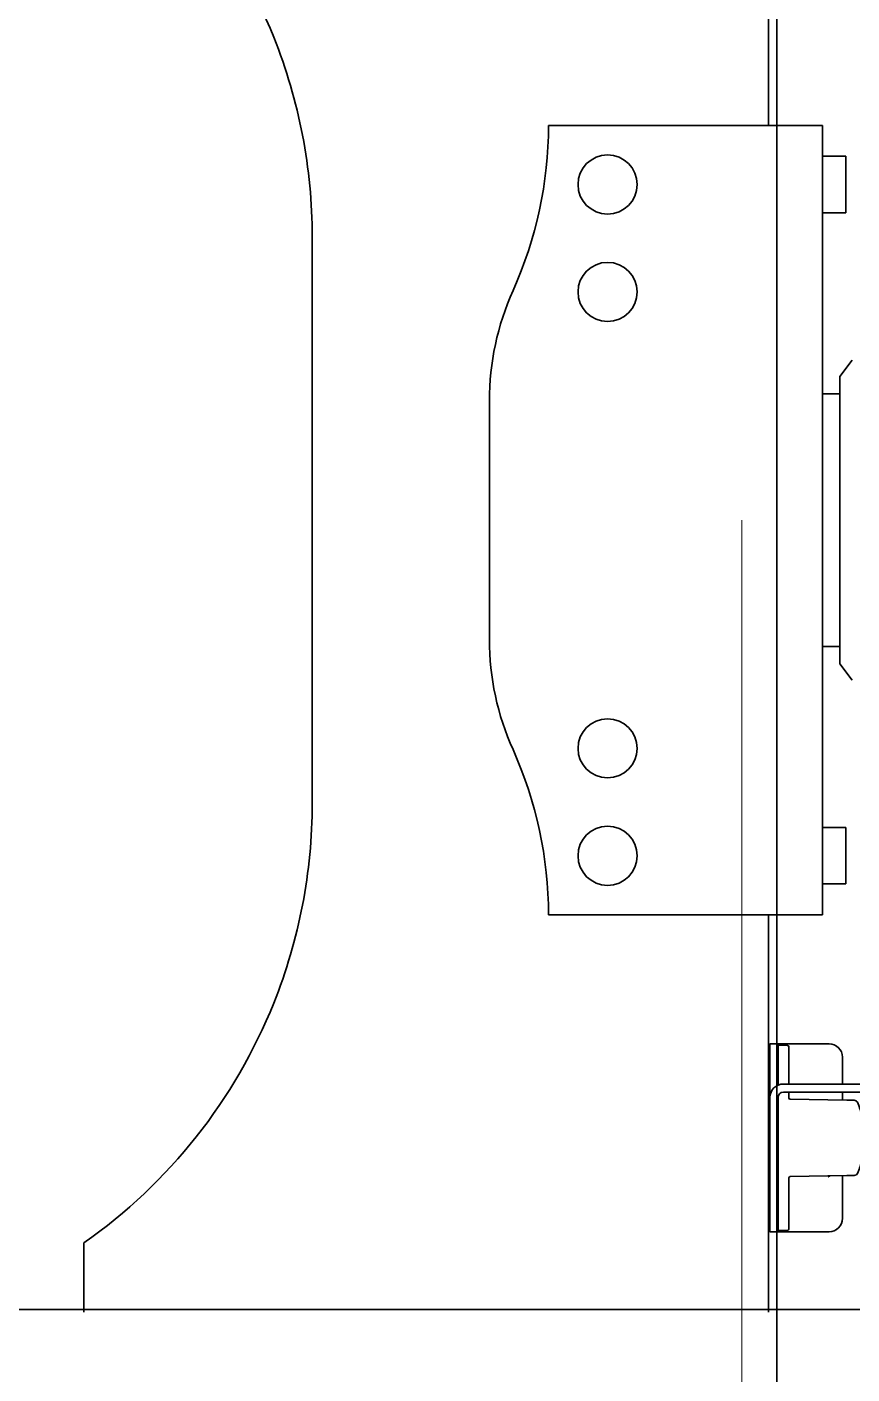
# Model space of a CAD drawing. Header units: millimetres. Extents: x 120 to 10915, y 515 to 8014.
# Drawn here: x 9867 to 10174, y 1852 to 2354 of the extents above; entities that cross this region are included whole.
import ezdxf

# ---------------------------------------------------------------- set-up
doc = ezdxf.new("R2010")
doc.units = ezdxf.units.MM
doc.layers.get('0').update_dxf_attribs({"lineweight": 13})
for name, color, linetype, lineweight in [('201_Dimensions', 7, 'Continuous', 13), ('205_Chassis_top_view', 7, 'Continuous', 13), ('210_BWA_components_top_view', 7, 'Continuous', 13)]:
    doc.layers.add(name, color=color, linetype=linetype, lineweight=lineweight)

# ---------------------------------------------------------------- blocks, each defined once
blk = doc.blocks.new('2888087_1')
at = {"layer": '205_Chassis_top_view', "color": 3, "lineweight": 35}
for p, q in [((10174.070213, 59.555445), (10169.5, 53.490567)), ((10169.5, -53.490567), (10169.5, 53.490567)), ((10163, 47), (10169.5, 47)), ((10163, -47), (10169.5, -47)), ((10174.070213, -59.555445), (10169.5, -53.490567))]:
    blk.add_line(p, q, dxfattribs=at)
blk = doc.blocks.new('2886269_1')
at = {"layer": '205_Chassis_top_view', "color": 3, "lineweight": 35}
for p, q in [((10143, 295), (10143, 146.999979)), ((10061, 147), (10163, 147)), ((10163, 147), (10163, -147)), ((10163, 135.5), (10170.862178, 135.5)), ((10170.862178, 135.5), (10171.8, 135.5)), ((10171.8, 130.25), (10171.8, 135.5)), ((10171.798312, 130.03537), (10171.8, 130.250001)), ((10171.8, 130.033968), (10171.8, 130.25)), ((10171.8, 119.75), (10171.8, 130.033968)), ((10171.8, 114.5), (10171.8, 119.75)), ((10163, 114.5), (10170.862178, 114.5)), ((10171.8, 114.5), (10170.862178, 114.5)), ((9973, -105.5), (9973, 105.5)), ((10039, 44.45245), (10039, -44.45245)), ((10163, -114.5), (10170.862178, -114.5)), ((10170.862178, -114.5), (10171.8, -114.5)), ((10171.8, -119.75), (10171.8, -114.5)), ((10171.798312, -119.96463), (10171.8, -119.749999)), ((10171.8, -119.966032), (10171.8, -119.75)), ((10171.8, -130.25), (10171.8, -119.966032)), ((10171.8, -135.5), (10171.8, -130.25)), ((10163, -135.5), (10170.862178, -135.5)), ((10171.8, -135.5), (10170.862178, -135.5)), ((10061, -147), (10163, -147)), ((10143, -295), (10143, -146.999979)), ((9888, -269.130682), (9888, -295))]:
    blk.add_line(p, q, dxfattribs=at)
for centre in [(10083, 125), (10083.000001, 85), (10083, -85), (10083, -125)]:
    blk.add_circle(centre, 11, dxfattribs=at)
for centre, radius, start, end in [((9773, 105.5), 200, 21.81477, 54.900368), ((9773, 105.5), 200, 0, 21.81477), ((9911, 147), 150, 335.783217, 0), ((10139, 44.45245), 100, 155.783217, 180), ((10139, -44.45245), 100, 180, 204.216783), ((9911, -147), 150, 0, 24.216783), ((9773, -105.5), 200, 338.18523, 0), ((9773, -105.5), 200, 305.099632, 338.18523)]:
    blk.add_arc(centre, radius, start, end, dxfattribs=at)
blk = doc.blocks.new('2974938_1')
at = {"layer": '210_BWA_components_top_view', "color": 3, "lineweight": 35}
blk.add_line((10146, 850), (10146, -850), dxfattribs=at)
blk = doc.blocks.new('3228699_1')
at = {"layer": '205_Chassis_top_view', "color": 3, "lineweight": 35}
for p, q in [((10143.5, -200), (10143.5, -195)), ((10143.5, -195), (10146.5, -195)), ((10146.5, -195), (10148.5, -195)), ((10146.5, -210.417424), (10146.5, -195)), ((10146.5, -195.563676), (10146.5, -198.563219)), ((10150.008726, -195.624921), (10146.5, -195.563676)), ((10146.5, -195.563676), (10146.5, -198.563219)), ((10150.008726, -195.624921), (10146.5, -195.563676)), ((10148.5, -195), (10165.5, -195)), ((10143.5, -200), (10143.5, -210)), ((10150.5, -196.124845), (10150.5, -198.624464)), ((10150.5, -196.124845), (10150.5, -210)), ((10170.5, -200), (10170.5, -209.999859)), ((10143.5, -215), (10143.5, -210)), ((10173.5, -210), (10148.5, -210)), ((10178.5, -210), (10173.5, -210)), ((10178.5, -210), (10178.5, -213)), ((10143.5, -214.338088), (10143.5, -213.538119)), ((10143.5, -214.338088), (10143.5, -213.538119)), ((10143.5, -216.789263), (10143.5, -214.338089)), ((10143.5, -216.789263), (10143.5, -214.338089)), ((10143.5, -215), (10143.5, -240)), ((10146.5, -245), (10146.5, -215)), ((10148.5, -213), (10173.5, -213)), ((10150.5, -213), (10150.5, -215.142224)), ((10172.145509, -216.011396), (10150.991274, -215.642148)), ((10172.145509, -216.011396), (10150.991274, -215.642148)), ((10170.5, -213), (10170.5, -215.982674)), ((10178.5, -213), (10173.5, -213)), ((10172.145509, -216.011396), (10172.695225, -216.020992)), ((10172.145509, -216.011396), (10172.695225, -216.020992)), ((10172.695322, -216.020993), (10174.817077, -216.058029)), ((10172.695322, -216.020993), (10174.817077, -216.058029)), ((10176.202983, -217.051818), (10176.693435, -218.420552)), ((10176.202983, -217.051818), (10176.693435, -218.420552)), ((10177.383037, -220.590658), (10177.383037, -221.683827)), ((10177.39876, -221.683847), (10177.383037, -221.683847)), ((10177.39876, -221.683847), (10177.383037, -221.683847)), ((10177.383037, -221.684303), (10177.39876, -221.684303)), ((10177.383037, -221.684303), (10177.39876, -221.684303)), ((10178.19876, -224.499374), (10177.677021, -222.624374)), ((10178.19876, -224.499374), (10177.677021, -222.624374)), ((10177.39876, -229.003057), (10177.383038, -229.003057)), ((10177.39876, -229.003057), (10177.383038, -229.003057)), ((10177.383037, -230.999489), (10177.39876, -230.999489)), ((10177.383037, -230.999489), (10177.39876, -230.999489)), ((10178.19876, -235.499373), (10177.67702, -237.374376)), ((10178.19876, -235.499373), (10177.67702, -237.374376)), ((10143.5, -245), (10143.5, -240)), ((10177.39876, -238.3149), (10177.383037, -238.3149)), ((10177.39876, -238.3149), (10177.383037, -238.3149)), ((10177.383037, -239.366312), (10177.398832, -238.31492)), ((10177.383037, -239.366312), (10177.383037, -239.536694)), ((10177.383037, -239.366312), (10177.383037, -239.536694)), ((10143.5, -245.789263), (10143.5, -243.338089)), ((10143.5, -245.789263), (10143.5, -243.338089)), ((10143.5, -250), (10143.5, -245)), ((10146.5, -250), (10146.5, -245)), ((10150.5, -244.985128), (10150.5, -261.502888)), ((10150.5, -244.985128), (10150.5, -261.502888)), ((10150.991274, -244.485204), (10172.145301, -244.11596)), ((10150.991274, -244.485204), (10172.145301, -244.11596)), ((10165.264058, -244.516775), (10165.19978, -244.581054)), ((10165.264058, -244.516775), (10165.19978, -244.581054)), ((10165.794982, -244.239524), (10165.744237, -244.24997)), ((10165.794982, -244.239524), (10165.744237, -244.24997)), ((10170.5, -244.144678), (10170.5, -260)), ((10172.695248, -244.10636), (10172.145301, -244.11596)), ((10172.695248, -244.10636), (10172.145301, -244.11596)), ((10174.817082, -244.069323), (10172.695323, -244.106359)), ((10174.817082, -244.069323), (10172.695323, -244.106359)), ((10176.202979, -243.075545), (10176.693552, -241.706462)), ((10176.202979, -243.075545), (10176.693552, -241.706462)), ((10143.5, -265), (10143.5, -250)), ((10146.5, -261.564133), (10146.5, -250)), ((10146.5, -265), (10146.5, -260)), ((10143.5, -265), (10146.5, -265)), ((10146.5, -261.564133), (10146.5, -264.563676)), ((10146.5, -261.564133), (10146.5, -264.563676)), ((10150.008726, -264.502431), (10146.5, -264.563676)), ((10150.008726, -264.502431), (10146.5, -264.563676)), ((10146.5, -265), (10148.5, -265)), ((10148.5, -265), (10165.5, -265)), ((10150.5, -261.502888), (10150.5, -264.002507)), ((10150.5, -261.502888), (10150.5, -264.002507))]:
    blk.add_line(p, q, dxfattribs=at)
for centre, radius, start, end in [((10150, -196.124845), 0.5, 0, 89.000001), ((10150, -196.124845), 0.5, 0, 89.000001), ((10165.5, -200), 5, 0, 90), ((10148.5, -215), 5, 90, 180), ((10143.7, -213.538119), 0.2, 90.5, 179.99999), ((10143.7, -213.538119), 0.2, 90.5, 179.99999), ((10148.5, -215), 2, 90, 180), ((10151, -215.142224), 0.5, 180, 269), ((10151, -215.142224), 0.5, 180, 269), ((10174.790547, -217.558291), 1.500522, 19.726853, 88.986899), ((10174.790547, -217.558291), 1.500522, 19.726853, 88.986899), ((10144.202724, -230.062753), 34.513579, 16.024304, 19.71382), ((10144.202724, -230.062753), 34.513579, 16.024304, 19.71382), ((10177.181139, -220.59077), 0.20187, 0.031717, 15.905794), ((10177.181139, -220.59077), 0.20187, 0.031717, 15.905794), ((10204.531287, -214.171016), 28.153371, 195.477086, 197.473294), ((10204.531287, -214.171016), 28.153371, 195.477086, 197.473294), ((10204.420267, -214.202555), 28.038053, 195.476412, 197.479937), ((10204.420267, -214.202555), 28.038053, 195.476412, 197.479937), ((10164.867613, -229.999373), 14.421147, 360, 22.41946), ((10164.867613, -229.999373), 14.421147, 360, 22.41946), ((10164.867613, -229.999373), 14.421147, 337.58054, 360), ((10164.867613, -229.999373), 14.421147, 337.58054, 360), ((10144.20077, -230.063851), 34.515667, 340.2867, 343.975395), ((10144.20077, -230.063851), 34.515667, 340.2867, 343.975395), ((10177.180943, -239.536564), 0.202066, 344.103986, 359.963182), ((10177.180943, -239.536564), 0.202066, 344.103986, 359.963182), ((10204.541272, -245.830761), 28.163806, 162.526933, 164.522395), ((10204.541272, -245.830761), 28.163806, 162.526933, 164.522395), ((10151, -244.985128), 0.5, 91, 180), ((10151, -244.985128), 0.5, 91, 180), ((10165.971165, -245.223882), 1, 103.116278, 135), ((10165.971165, -245.223882), 1, 103.116278, 135), ((10165.972996, -245.244111), 1.020241, 91.082966, 100.032236), ((10165.972996, -245.244111), 1.020241, 91.082966, 100.032236), ((10165.972953, -245.243873), 1.020003, 91.080841, 100.009102), ((10165.972954, -245.243875), 1.020004, 91.080869, 100.009117), ((10165.972953, -245.243873), 1.020003, 91.080841, 100.009102), ((10165.972954, -245.243875), 1.020004, 91.080869, 100.009117), ((10174.790552, -242.569068), 1.500515, 271.013078, 340.272823), ((10174.790552, -242.569068), 1.500515, 271.013078, 340.272823), ((10165.5, -260), 5, 270, 0), ((10150, -264.002507), 0.5, 271, 359.999999), ((10150, -264.002507), 0.5, 271, 359.999999)]:
    blk.add_arc(centre, radius, start, end, dxfattribs=at)
at = {"layer": '205_Chassis_top_view', "color": 1, "lineweight": 5}
blk.add_point((10179.289062, -229.999374), dxfattribs=at)
blk = doc.blocks.new('BLOCK95')
at = {"layer": '201_Dimensions', "color": 2, "lineweight": 18}
blk.add_line((10133, 0), (10133, -1427), dxfattribs=at)

msp = doc.modelspace()

# ---------------------------------------------------------------- linework, layer by layer
at = {"layer": '205_Chassis_top_view', "color": 3, "lineweight": 35}
msp.add_line((10210, 1876), (4055, 1876), dxfattribs=at)

# ---------------------------------------------------------------- block references
at = {"color": 7, "lineweight": 35}
for name in ['2974938_1', '2886269_1', '2888087_1', '3228699_1']:
    msp.add_blockref(name, (0, 2170), dxfattribs=at)
at = {"layer": '201_Dimensions', "lineweight": 0}
msp.add_blockref('BLOCK95', (0, 2170), dxfattribs=at)

doc.saveas('drawing.dxf')
